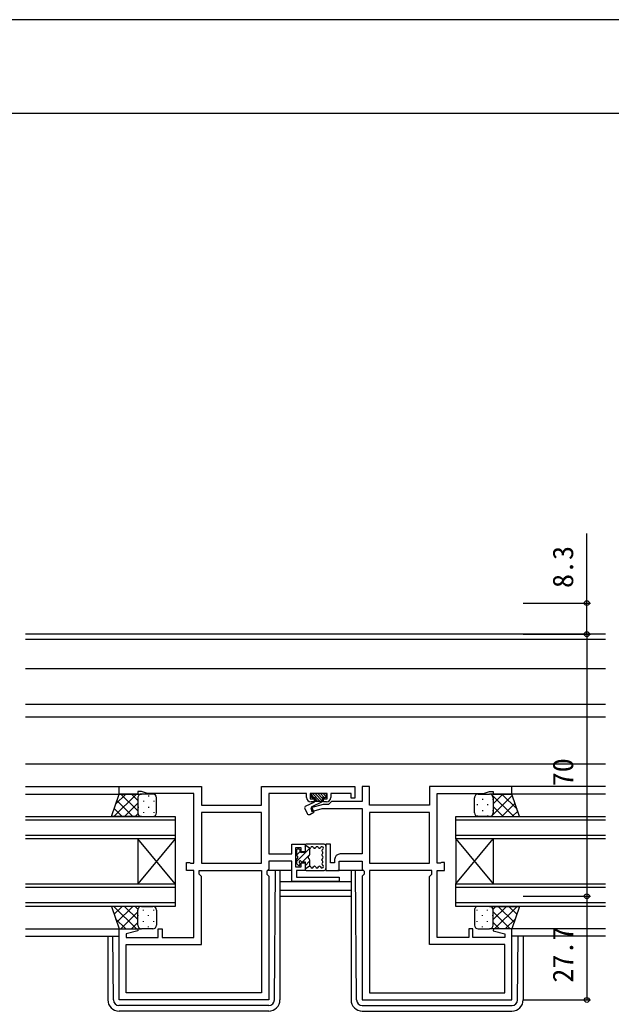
# Model space of a CAD drawing. Units: millimetres, scale not verified. Extents: x -437 to 438, y -281 to 279.
# Drawn here: x 65.7 to 223.7, y -21.1 to 243.7 of the extents above; entities that cross this region are included whole.
import ezdxf
from ezdxf.enums import TextEntityAlignment as Align

# ---------------------------------------------------------------- set-up
doc = ezdxf.new("R2010")
doc.units = ezdxf.units.MM
doc.header["$LTSCALE"] = 2
for name, color, linetype in [('0-2_YKK_11', 7, 'Continuous'), ('0-3_YKK_12', 2, 'Continuous'), ('0-4_YKK_13', 4, 'Continuous'), ('0-6_YKK_D', 6, 'Continuous'), ('0-7_YKK_ZWAK', 7, 'Continuous')]:
    doc.layers.add(name, color=color, linetype=linetype)
doc.styles.add('ＭＳ ゴシック', font='')
doc.styles.get('ＭＳ ゴシック').set_extended_font_data('MS Gothic')

msp = doc.modelspace()

# ---------------------------------------------------------------- linework, layer by layer
at = {"layer": '0-2_YKK_11'}
msp.add_line((157.2, 20.905), (151.3, 20.905), dxfattribs=at)
for points in [[(132.2, -18.095), (92.2, -18.095), (92.2, 0.905), (97.161, 0.905), (97.229, 0.382), (94.1, -0.456), (94.1, -1.395), (102.7, -1.395), (102.7, 0.905), (103.7, 0.905), (103.7, -1.395), (112.2, -1.395), (112.2, 16.505), (110.2, 16.505), (110.2, 18.605), (111, 18.605), (111.173, 18.505), (111.346, 18.405), (112.2, 18.405), (112.2, 37.005), (99.848, 37.005), (98.2, 37.605), (97.2, 37.605), (97.2, 36.905), (92.2, 36.905), (92.2, 38.905), (114.2, 38.905), (114.2, 33.905), (130.3, 33.905), (130.3, 38.905), (155.2, 38.905), (155.2, 35.805), (154.2, 35.805), (154.2, 37.005), (148.8, 37.005), (148.8, 36.005)], [(157.2, -18.095), (197.2, -18.095), (197.2, 0.905), (192.239, 0.905), (192.171, 0.382), (195.3, -0.456), (195.3, -1.395), (186.7, -1.395), (186.7, 0.905), (185.7, 0.905), (185.7, -1.395), (177.2, -1.395), (177.2, 16.505), (179.2, 16.505), (179.2, 18.605), (178.4, 18.605), (178.227, 18.505), (178.054, 18.405), (177.2, 18.405), (177.2, 37.005), (189.552, 37.005), (191.2, 37.605), (192.2, 37.605), (192.2, 36.905), (197.2, 36.905), (197.2, 38.905), (175.2, 38.905), (175.2, 33.905), (159.1, 33.905), (159.1, 38.905), (157.2, 38.905), (157.2, 34.905), (149, 34.905), (148.2, 34.105), (146.706, 34.105), (143.471, 33.238), (143.729, 32.272), (146.465, 33.005), (157.2, 33.005), (157.2, 20.905)], [(142.3, 36.005), (142.3, 37.005), (132.2, 37.005), (132.2, 20.905), (138.4, 20.905), (138.4, 23.505), (141.9, 23.505), (141.9, 21.505), (140.9, 21.505), (140.9, 22.505), (139.4, 22.505), (139.4, 17.505), (140.9, 17.505), (140.9, 18.505), (141.9, 18.505), (141.9, 16.505), (139.6, 16.505), (139.6, 14.705), (151, 14.705), (151, 13.505), (138.4, 13.505), (138.4, 19.005), (132.2, 19.005), (132.2, 16.805), (131.9, 16.505), (131.7, 16.305), (131.7, 15.505), (132.2, 15.005), (132.2, -18.095)], [(147.6, 34.805), (146.8, 34.805), (146.8, 35.605), (147.8, 35.605), (147.8, 37.005), (143.3, 37.005), (143.3, 35.605), (144.3, 35.605), (144.3, 34.805), (143.5, 34.805)], [(149.8, 19.405), (149.8, 18.505), (148.7, 18.505), (148.7, 23.505), (147.5, 23.505), (147.5, 16.505), (151, 16.505), (151, 19.005), (157.2, 19.005), (157.2, 16.805), (157.5, 16.505), (157.7, 16.305), (157.7, 15.505), (157.2, 15.005), (157.2, -18.095)]]:
    msp.add_lwpolyline(points, dxfattribs=at)
for points in [[(130.3, 32.005), (114.2, 32.005), (114.2, 18.405), (130.3, 18.405)], [(175.2, 32.005), (159.1, 32.005), (159.1, 18.405), (175.2, 18.405)], [(130.3, -16.195), (94.1, -16.195), (94.1, -3.295), (114.2, -3.295), (114.2, 14.905), (113.6, 15.505), (113.6, 16.505), (130.3, 16.505)], [(159.1, -16.195), (195.3, -16.195), (195.3, -3.295), (175.2, -3.295), (175.2, 14.905), (175.8, 15.505), (175.8, 16.505), (159.1, 16.505)]]:
    msp.add_lwpolyline(points, close=True, dxfattribs=at)
for centre, radius, start, end in [((143.5, 36.005), 1.2, 180.00001, 269.99999), ((147.6, 36.005), 1.2, 270.00001, 359.99999), ((151.3, 19.405), 1.5, 90.00001, 179.99999)]:
    msp.add_arc(centre, radius, start, end, dxfattribs=at)
at = {"layer": '0-3_YKK_12'}
for p, q in [((222.2, 79.605), (67.2, 79.605)), ((222.2, 78.205), (67.2, 78.205)), ((222.2, 70.305), (67.2, 70.305)), ((222.2, 60.805), (67.2, 60.805)), ((222.2, 57.405), (67.2, 57.405)), ((222.2, 44.905), (67.2, 44.905)), ((67.2, 38.905), (92.5, 38.905)), ((222.2, 38.905), (196.9, 38.905)), ((67.2, 36.905), (92.7, 36.905)), ((222.2, 36.905), (196.7, 36.905)), ((67.2, 30.905), (107.2, 30.905)), ((107.2, 29.905), (67.2, 29.905)), ((182.2, 30.905), (222.2, 30.905)), ((182.2, 24.905), (182.2, 30.905)), ((222.2, 29.905), (182.2, 29.905)), ((67.2, 25.905), (107.2, 25.905)), ((97.2, 24.905), (97.2, 12.905)), ((107.2, 24.905), (97.2, 12.905)), ((107.2, 12.905), (97.2, 24.905)), ((107.2, 24.905), (107.2, 12.905)), ((182.2, 25.905), (222.2, 25.905)), ((182.2, 24.905), (182.2, 12.905)), ((182.2, 24.905), (192.2, 12.905)), ((182.2, 12.905), (192.2, 24.905)), ((222.2, 24.905), (182.2, 24.905)), ((192.2, 24.905), (192.2, 12.905)), ((135.2, 13.505), (154.2, 13.505)), ((67.2, 12.905), (107.2, 12.905)), ((107.2, 11.905), (67.2, 11.905)), ((135.2, 11.235), (154.2, 11.235)), ((182.2, 12.905), (222.2, 12.905)), ((182.2, 6.905), (182.2, 12.905)), ((222.2, 11.905), (182.2, 11.905)), ((135.2, 9.605), (154.2, 9.605)), ((67.2, 7.905), (107.2, 7.905)), ((182.2, 7.905), (222.2, 7.905)), ((222.2, 6.905), (182.2, 6.905)), ((67.2, 0.905), (92.7, 0.905)), ((222.2, 0.905), (196.7, 0.905)), ((67.2, -1.095), (92.2, -1.095)), ((222.2, -1.095), (197.2, -1.095))]:
    msp.add_line(p, q, dxfattribs=at)
for points in [[(107.2, 30.905), (107.2, 24.905), (67.2, 24.905)], [(107.2, 12.905), (107.2, 6.905), (67.2, 6.905)]]:
    msp.add_lwpolyline(points, dxfattribs=at)
at = {"layer": '0-4_YKK_13'}
for p, q in [((96.832, 36.905), (90.832, 30.905)), ((94.003, 36.905), (91.298, 34.2)), ((95.851, 30.905), (91.613, 35.143)), ((97.2, 32.385), (92.68, 36.905)), ((97.2, 34.445), (93.66, 30.905)), ((97.2, 35.213), (95.508, 36.905)), ((97.2, 35.905), (97.2, 31.905)), ((97.2, 35.905), (97.2, 31.905)), ((97.29, 36.319), (97.29, 36.285)), ((101.2, 36.905), (98.2, 36.905)), ((98.705, 35.07), (98.705, 34.87)), ((100.12, 36.485), (100.12, 36.285)), ((101.535, 35.07), (101.535, 34.87)), ((102.2, 31.905), (102.2, 35.905)), ((144.227, 34.678), (142.089, 33.68)), ((143.5, 36.705), (143.5, 36.305)), ((143.5, 36.686), (144.182, 36.005)), ((143.6, 33.502), (146.6, 34.901)), ((147.3, 37.005), (143.8, 37.005)), ((143.8, 36.005), (144.5, 36.005)), ((143.889, 37.005), (145.889, 35.005)), ((144.5, 36.005), (144.5, 35.005)), ((144.5, 35.686), (145.182, 35.005)), ((144.5, 35.005), (146.6, 35.005)), ((144.596, 37.005), (146.596, 35.005)), ((145.303, 37.005), (146.6, 35.708)), ((146.01, 37.005), (147.01, 36.005)), ((146.6, 36.005), (146.6, 34.901)), ((146.6, 36.005), (147.3, 36.005)), ((146.717, 37.005), (147.562, 36.159)), ((147.6, 36.305), (147.6, 36.705)), ((187.2, 31.905), (187.2, 35.905)), ((188.2, 36.905), (191.2, 36.905)), ((189.28, 35.585), (189.28, 35.385)), ((191.62, 30.905), (197.305, 36.59)), ((191.668, 36.905), (197.668, 30.905)), ((191.779, 36.72), (191.963, 36.905)), ((192.11, 35.585), (192.11, 35.385)), ((192.2, 34.313), (194.792, 36.905)), ((192.2, 35.905), (192.2, 31.905)), ((192.2, 35.905), (192.2, 31.905)), ((194.449, 30.905), (198.012, 34.468)), ((194.497, 36.905), (198.552, 32.85)), ((93.023, 30.905), (90.906, 33.022)), ((97.29, 33.455), (97.29, 33.255)), ((98.705, 32.04), (98.705, 31.84)), ((100.12, 33.455), (100.12, 33.255)), ((101.535, 32.04), (101.535, 31.84)), ((141.847, 33.016), (142.464, 31.693)), ((143.167, 31.472), (144.254, 32.1)), ((143.6, 33.502), (144.254, 32.1)), ((187.865, 34.17), (187.865, 33.97)), ((189.28, 32.555), (189.28, 32.355)), ((190.695, 34.17), (190.695, 33.97)), ((192.11, 32.555), (192.11, 32.355)), ((192.2, 33.545), (194.84, 30.905)), ((197.277, 30.905), (198.719, 32.347)), ((97.233, 31.649), (96.489, 30.905)), ((98.2, 30.905), (101.2, 30.905)), ((187.865, 31.14), (187.865, 30.962)), ((191.2, 30.905), (188.2, 30.905)), ((190.695, 31.14), (190.695, 30.94)), ((191.806, 31.11), (192.011, 30.905)), ((139.6, 18.845), (143.1, 22.345)), ((139.6, 21.905), (139.6, 20.637)), ((139.612, 20.554), (140.6, 21.543)), ((140.3, 22.205), (139.9, 22.205)), ((140.6, 21.555), (140.6, 21.905)), ((141.9, 21.255), (140.9, 21.255)), ((143.1, 22.405), (141.9, 23.211)), ((141.9, 23.205), (141.9, 21.255)), ((141.9, 22.842), (142.12, 23.063)), ((147, 23.505), (142.2, 23.505)), ((144.483, 22.405), (144.456, 22.405)), ((145.781, 22.405), (145.797, 22.405)), ((146.4, 21.79), (146.4, 21.763)), ((147.5, 23.005), (147.5, 17.005)), ((139.6, 19.372), (139.6, 18.505)), ((141.12, 18.755), (141.9, 18.755)), ((141.207, 18.755), (143.1, 20.648)), ((141.9, 17.751), (143.1, 18.951)), ((141.9, 18.755), (141.9, 16.805)), ((146.4, 20.724), (146.4, 20.674)), ((146.4, 19.286), (146.4, 19.336)), ((138.4, 16.505), (131.9, 16.505)), ((133.711, -18.105), (133.984, 16.505)), ((135.199, 16.505), (135.199, -18.093)), ((139.688, 18.293), (140.088, 17.893)), ((140.259, 17.807), (140.6, 18.148)), ((140.6, 18.105), (140.6, 18.235)), ((143.1, 17.605), (141.9, 16.805)), ((142.2, 16.505), (147, 16.505)), ((144.483, 17.605), (144.456, 17.605)), ((145.781, 17.605), (145.797, 17.605)), ((146.4, 18.219), (146.4, 18.247)), ((157.5, 16.505), (150.7, 16.505)), ((154.201, 16.505), (154.201, -18.093)), ((155.689, -18.105), (155.416, 16.505)), ((96.832, 0.905), (90.832, 6.905)), ((93.023, 6.905), (90.906, 4.787)), ((95.851, 6.905), (91.613, 2.666)), ((97.2, 5.425), (92.68, 0.905)), ((97.2, 3.365), (93.66, 6.905)), ((97.233, 6.16), (96.489, 6.905)), ((97.2, 1.905), (97.2, 5.905)), ((97.2, 1.905), (97.2, 5.905)), ((98.2, 6.905), (101.2, 6.905)), ((98.705, 5.77), (98.705, 5.97)), ((101.535, 5.77), (101.535, 5.947)), ((102.2, 5.905), (102.2, 1.905)), ((187.2, 5.905), (187.2, 1.905)), ((187.865, 5.77), (187.865, 5.97)), ((191.2, 6.905), (188.2, 6.905)), ((190.695, 5.77), (190.695, 5.97)), ((192.167, 6.16), (192.911, 6.905)), ((192.2, 3.365), (195.74, 6.905)), ((192.2, 1.905), (192.2, 5.905)), ((192.2, 1.905), (192.2, 5.905)), ((192.2, 5.425), (196.72, 0.905)), ((192.568, 0.905), (198.568, 6.905)), ((193.549, 6.905), (197.787, 2.666)), ((196.377, 6.905), (198.494, 4.787)), ((94.003, 0.905), (91.298, 3.61)), ((97.29, 4.355), (97.29, 4.555)), ((98.705, 2.74), (98.705, 2.94)), ((100.12, 4.355), (100.12, 4.555)), ((101.535, 2.74), (101.535, 2.94)), ((187.865, 2.74), (187.865, 2.94)), ((189.28, 4.355), (189.28, 4.555)), ((190.695, 2.74), (190.695, 2.94)), ((192.11, 4.355), (192.11, 4.555)), ((195.397, 0.905), (198.102, 3.61)), ((97.2, 2.596), (95.508, 0.905)), ((97.29, 1.49), (97.29, 1.525)), ((101.2, 0.905), (98.2, 0.905)), ((100.12, 1.325), (100.12, 1.525)), ((188.2, 0.905), (191.2, 0.905)), ((189.28, 1.325), (189.28, 1.525)), ((192.11, 1.49), (192.11, 1.525)), ((192.2, 2.596), (193.892, 0.905)), ((89.199, -1.095), (89.199, -18.093)), ((90.688, -18.105), (90.553, -1.095)), ((198.712, -18.105), (198.847, -1.095)), ((200.201, -1.095), (200.201, -18.093)), ((132.211, -19.593), (92.188, -19.593)), ((132.199, -21.093), (92.199, -21.093)), ((157.189, -19.593), (197.212, -19.593)), ((157.201, -21.093), (197.201, -21.093))]:
    msp.add_line(p, q, dxfattribs=at)
for points in [[(98.2, 30.905), (90.2, 30.905), (92.2, 36.905), (98.2, 36.905)], [(191.2, 30.905), (199.2, 30.905), (197.2, 36.905), (191.2, 36.905)], [(143.158, 22.405), (143.1, 22.405), (143.1, 20.637)], [(143.1, 19.372), (143.1, 17.605), (143.158, 17.605)], [(98.2, 6.905), (90.2, 6.905), (92.2, 0.905), (98.2, 0.905)], [(191.2, 6.905), (199.2, 6.905), (197.2, 0.905), (191.2, 0.905)]]:
    msp.add_lwpolyline(points, dxfattribs=at)
for centre, radius, start, end in [((98.2, 35.905), 1, 90.0001, 180.0001), ((98.2, 35.905), 1, 90.0001, 180.0001), ((101.2, 35.905), 1, 0.0001, 90.0001), ((143.8, 36.705), 0.3, 90, 180), ((143.8, 36.305), 0.3, 180, 270), ((144.016, 35.131), 0.5, 295, 345.39617), ((147.3, 36.705), 0.3, 0, 90), ((147.3, 36.305), 0.3, 270, 0), ((188.2, 35.905), 1, 89.9999, 179.9999), ((191.2, 35.905), 1, 359.9999, 89.9999), ((191.2, 35.905), 1, 359.9999, 89.9999), ((98.2, 31.905), 1, 180.0001, 270.0001), ((98.2, 31.905), 1, 180.0001, 270.0001), ((101.2, 31.905), 1, 270.0001, 0.0001), ((142.3, 33.227), 0.5, 115.00014, 205.00005), ((188.2, 31.905), 1, 179.9999, 269.9999), ((191.2, 31.905), 1, 269.9999, 359.9999), ((191.2, 31.905), 1, 269.9999, 359.9999), ((142.917, 31.905), 0.5, 205.00005, 300.00004), ((139.9, 21.905), 0.3, 90, 180), ((140.3, 21.905), 0.3, 360, 90), ((140.9, 21.555), 0.3, 180, 270), ((142.2, 23.205), 0.3, 90, 180), ((143.158, 22.705), 0.3, 270, 337.97569), ((143.807, 22.442), 0.4, 22.02431, 157.97569), ((144.456, 22.705), 0.3, 202.02431, 270), ((144.483, 22.705), 0.3, 270, 337.97569), ((145.132, 22.442), 0.4, 22.02431, 157.97569), ((145.781, 22.705), 0.3, 202.02431, 270), ((145.797, 22.705), 0.3, 270, 337.97569), ((146.446, 22.442), 0.4, 291.31154, 157.97569), ((146.7, 21.79), 0.3, 111.31154, 180), ((146.7, 21.763), 0.3, 180, 240), ((146.4, 21.243), 0.3, 300, 60), ((147, 23.005), 0.5, 0, 90), ((139.9, 20.637), 0.3, 180, 244.62307), ((139.9, 19.372), 0.3, 115.37693, 180), ((139.6, 20.005), 0.4, 295.37693, 64.62307), ((140.6, 18.755), 0.3, 30, 240), ((141.12, 19.055), 0.3, 210, 270), ((143.1, 20.005), 0.4, 115.37693, 244.62307), ((142.8, 20.637), 0.3, 295.37693, 0), ((142.8, 19.372), 0.3, 0, 64.62307), ((146.7, 20.724), 0.3, 120, 180), ((146.7, 20.674), 0.3, 180, 236.73718), ((146.7, 19.336), 0.3, 123.26282, 180), ((146.7, 19.286), 0.3, 180, 240), ((146.261, 20.005), 0.5, 303.26282, 56.73718), ((146.4, 18.766), 0.3, 300, 60), ((139.9, 18.505), 0.3, 180, 225), ((140.3, 18.105), 0.3, 225, 0), ((140.3, 18.235), 0.3, 0, 60), ((142.2, 16.805), 0.3, 180, 270), ((143.158, 17.305), 0.3, 22.02431, 90), ((143.807, 17.567), 0.4, 202.02431, 337.97569), ((144.456, 17.305), 0.3, 90, 157.97569), ((144.483, 17.305), 0.3, 22.02431, 90), ((145.132, 17.567), 0.4, 202.02431, 337.97569), ((145.781, 17.305), 0.3, 90, 157.97569), ((145.797, 17.305), 0.3, 22.02431, 90), ((146.446, 17.567), 0.4, 202.02431, 68.68846), ((146.7, 18.247), 0.3, 120, 180), ((146.7, 18.219), 0.3, 180, 248.68846), ((147, 17.005), 0.5, 270, 0), ((98.2, 5.905), 1, 89.9999, 179.9999), ((98.2, 5.905), 1, 89.9999, 179.9999), ((101.2, 5.905), 1, 359.9999, 89.9999), ((188.2, 5.905), 1, 90.0001, 180.0001), ((191.2, 5.905), 1, 0.0001, 90.0001), ((191.2, 5.905), 1, 0.0001, 90.0001), ((98.2, 1.905), 1, 179.9999, 269.9999), ((98.2, 1.905), 1, 179.9999, 269.9999), ((101.2, 1.905), 1, 269.9999, 359.9999), ((188.2, 1.905), 1, 180.0001, 270.0001), ((191.2, 1.905), 1, 270.0001, 0.0001), ((191.2, 1.905), 1, 270.0001, 0.0001), ((92.199, -18.093), 3, 180, 270), ((92.188, -18.093), 1.5, 180.45233, 270), ((132.199, -18.093), 3, 270, 0), ((132.211, -18.093), 1.5, 270, 359.54767), ((157.201, -18.093), 3, 180, 270), ((157.189, -18.093), 1.5, 180.45233, 270), ((197.201, -18.093), 3, 270, 0), ((197.212, -18.093), 1.5, 270, 359.54767)]:
    msp.add_arc(centre, radius, start, end, dxfattribs=at)
at = {"layer": '0-6_YKK_D'}
for p, q in [((200.2, 87.905), (218.2, 87.905)), ((200.2, 79.605), (218.2, 79.605)), ((200.2, 79.605), (218.2, 79.605)), ((217.2, 79.605), (217.2, 9.605)), ((200.2, 9.605), (218.2, 9.605)), ((200.2, 9.605), (218.2, 9.605)), ((217.2, 9.605), (217.2, -18.095)), ((200.2, -18.095), (218.2, -18.095))]:
    msp.add_line(p, q, dxfattribs=at)
msp.add_lwpolyline([(217.2, 79.605), (217.2, 87.905), (217.2, 106.514)], dxfattribs=at)
for centre in [(217.2, 87.905), (217.2, 79.605), (217.2, 79.605), (217.2, 9.605), (217.2, 9.605), (217.2, -18.095)]:
    msp.add_circle(centre, 0.637, dxfattribs=at)
at = {"layer": '0-7_YKK_ZWAK'}
for p, q in [((438.2, 243.7), (-436.8, 243.7)), ((438.2, 218.7), (-436.8, 218.7))]:
    msp.add_line(p, q, dxfattribs=at)

# ---------------------------------------------------------------- texts
at = {"layer": '0-6_YKK_D', "style": 'ＭＳ ゴシック'}
for s, p in [('8.3', (215.2, 91.943)), ('70', (215.2, 38.98)), ('27.7', (215.2, -13.471))]:
    msp.add_text(s, height=5.499, rotation=90, dxfattribs=at).set_placement(p, align=Align.BOTTOM_LEFT)

doc.saveas('drawing.dxf')
